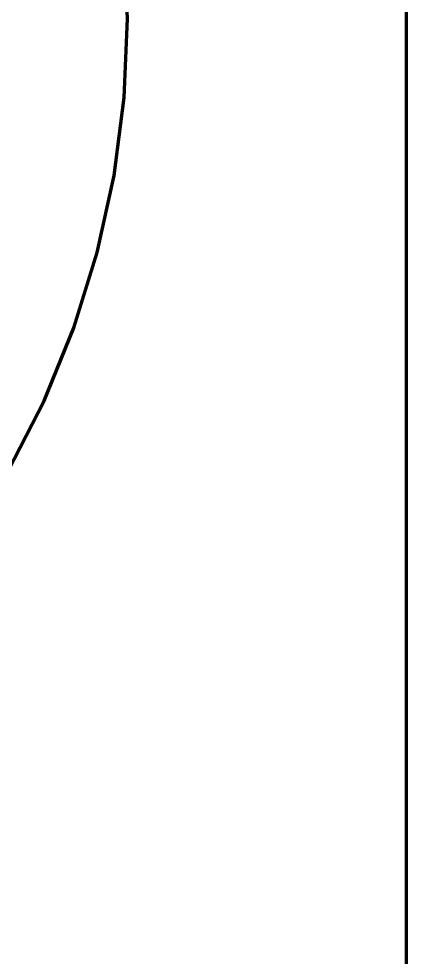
# Model space of a CAD drawing. Header units: millimetres. Extents: x 0 to 2382, y 0 to 420.
# Drawn here: x 137.9027 to 138, y 123.7642 to 124 of the extents above; entities that cross this region are included whole.
import ezdxf

# ---------------------------------------------------------------- set-up
doc = ezdxf.new("R2010")
doc.units = ezdxf.units.MM
doc.linetypes.add('IRAM-E-TRAZOS', pattern=[5, 4, -1])
doc.layers.add('01-VISIBLE', color=7, linetype='CONTINUOUS', lineweight=70)
doc.layers.add('02-OCULTA', color=4, linetype='IRAM-E-TRAZOS', lineweight=35)

msp = doc.modelspace()

# ---------------------------------------------------------------- linework, layer by layer
at = {"layer": '01-VISIBLE'}
for points in [[(138, 124.75), (138, 124.7), (138, 124.65), (138, 124.6), (138, 124.55), (138, 124.5), (138, 124.45), (138, 124.4), (138, 124.35), (138, 124.3), (138, 124.25), (138, 124.2), (138, 124.15), (138, 124.1), (138, 124.05), (138, 124)], [(137.93, 124), (137.92915, 124.01977), (137.9266, 124.0394), (137.92237, 124.05874), (137.9165, 124.07764), (137.90902, 124.09596), (137.9, 124.11358)], [(137.93, 124), (137.92915, 124.01977), (137.9266, 124.0394), (137.92237, 124.05874), (137.9165, 124.07764), (137.90902, 124.09596), (137.9, 124.11358)], [(137.9, 123.88642), (137.90902, 123.90404), (137.9165, 123.92236), (137.92237, 123.94126), (137.9266, 123.9606), (137.92915, 123.98023), (137.93, 124)], [(137.9, 123.88642), (137.90902, 123.90404), (137.9165, 123.92236), (137.92237, 123.94126), (137.9266, 123.9606), (137.92915, 123.98023), (137.93, 124)], [(138, 124), (138, 123.95), (138, 123.9), (138, 123.85), (138, 123.8), (138, 123.75), (138, 123.7), (138, 123.65), (138, 123.6), (138, 123.55), (138, 123.5), (138, 123.45), (138, 123.4), (138, 123.35), (138, 123.3), (138, 123.25)]]:
    msp.add_lwpolyline(points, dxfattribs=at)
at = {"layer": '02-OCULTA'}
for points in [[(138, 123.75), (138, 123.8), (138, 123.85), (138, 123.9), (138, 123.95), (138, 124), (138, 124.05), (138, 124.1), (138, 124.15), (138, 124.2), (138, 124.25), (138, 124.3), (138, 124.35), (138, 124.4), (138, 124.45), (138, 124.5), (138, 124.55), (138, 124.6), (138, 124.65), (138, 124.7), (138, 124.75)], [(138, 123.74615), (138, 123.79692), (138, 123.84769), (138, 123.89846), (138, 123.94923), (138, 124), (138, 124.05077), (138, 124.10154), (138, 124.15231), (138, 124.20308), (138, 124.25385), (138, 124.30462), (138, 124.35538), (138, 124.40615), (138, 124.45692), (138, 124.50769), (138, 124.55846), (138, 124.60923), (138, 124.66), (138, 124.71077)], [(138, 124.71077), (138, 124.66), (138, 124.60923), (138, 124.55846), (138, 124.50769), (138, 124.45692), (138, 124.40615), (138, 124.35538), (138, 124.30462), (138, 124.25385), (138, 124.20308), (138, 124.15231), (138, 124.10154), (138, 124.05077), (138, 124)], [(138, 124), (138, 123.94923), (138, 123.89846), (138, 123.84769), (138, 123.79692), (138, 123.74615), (138, 123.69538), (138, 123.64462), (138, 123.59385), (138, 123.54308), (138, 123.49231), (138, 123.44154), (138, 123.39077), (138, 123.34), (138, 123.28923), (138, 123.23846)]]:
    msp.add_lwpolyline(points, dxfattribs=at)

doc.saveas('drawing.dxf')
